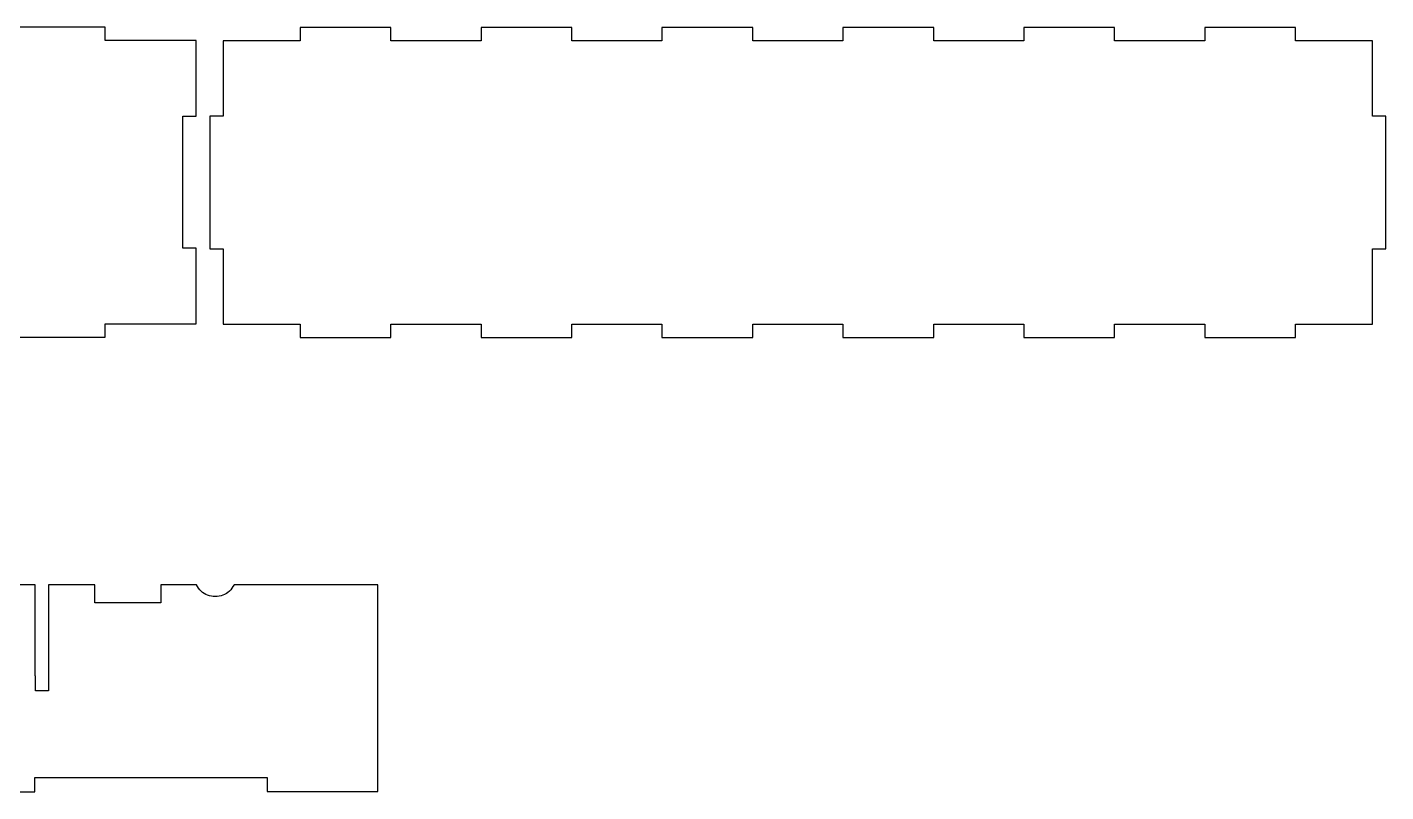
# Model space of a CAD drawing. Extents: x -46 to 582, y -95 to 387.
# Drawn here: x 276.1 to 582.2, y -95.4 to 76.8 of the extents above; entities that cross this region are included whole.
import ezdxf

# ---------------------------------------------------------------- set-up
doc = ezdxf.new("R2010")
doc.units = 0
doc.layers.get('0').update_dxf_attribs({"linetype": 'CONTINUOUS'})

msp = doc.modelspace()

# ---------------------------------------------------------------- linework, layer by layer
at = {"color": 7}
for p, q in [((293.671667, 76.822761), (273.051818, 76.822761)), ((293.671667, 73.815317), (293.671667, 76.822761)), ((358.046528, 76.741876), (337.576612, 76.741876)), ((337.576612, 76.741876), (337.576612, 73.734432)), ((358.046528, 73.734432), (358.046528, 76.741876)), ((398.818862, 76.741876), (378.348917, 76.741876)), ((378.348917, 76.741876), (378.348917, 73.734432)), ((398.818862, 73.734432), (398.818862, 76.741876)), ((439.59114, 76.741876), (419.11239, 76.741876)), ((419.11239, 76.741876), (419.11239, 73.734432)), ((439.59114, 73.734432), (439.59114, 76.741876)), ((480.354612, 76.741876), (459.884695, 76.741876)), ((459.884695, 76.741876), (459.884695, 73.734432)), ((480.354612, 73.734432), (480.354612, 76.741876)), ((521.126918, 76.741876), (500.648168, 76.741876)), ((500.648168, 76.741876), (500.648168, 73.734432)), ((521.126918, 73.734432), (521.126918, 76.741876)), ((561.899195, 76.741876), (541.420445, 76.741876)), ((541.420445, 76.741876), (541.420445, 73.734432)), ((561.899195, 73.734432), (561.899195, 76.741876)), ((314.159251, 73.815317), (293.671667, 73.815317)), ((314.159251, 56.77615), (314.159251, 73.815317)), ((337.576612, 73.734432), (320.237556, 73.734432)), ((320.237556, 73.734432), (320.237556, 56.78346)), ((378.348917, 73.734432), (358.046528, 73.734432)), ((419.11239, 73.734432), (398.818862, 73.734432)), ((459.884695, 73.734432), (439.59114, 73.734432)), ((500.648168, 73.734432), (480.354612, 73.734432)), ((541.420445, 73.734432), (521.126918, 73.734432)), ((579.238223, 73.734432), (561.899195, 73.734432)), ((579.238223, 56.78346), (579.238223, 73.734432)), ((311.16064, 47.868511), (311.16064, 56.77615)), ((311.16064, 56.77615), (314.159251, 56.77615)), ((320.237556, 56.78346), (317.238944, 56.78346)), ((317.238944, 56.78346), (317.238944, 46.791015)), ((582.236834, 56.78346), (579.238223, 56.78346)), ((582.236834, 46.791015), (582.236834, 56.78346)), ((582.236834, 56.78346), (582.236834, 56.78346)), ((311.16064, 36.967678), (311.16064, 47.868511)), ((317.238944, 46.791015), (317.238944, 36.886765)), ((582.236834, 36.886765), (582.236834, 46.791015)), ((311.16064, 35.971066), (311.16064, 36.967678)), ((317.238944, 36.886765), (317.238944, 26.894348)), ((582.236834, 26.894348), (582.236834, 36.886765)), ((311.16064, 27.063428), (311.16064, 35.971066)), ((314.159251, 27.063428), (311.16064, 27.063428)), ((314.159251, 10.024261), (314.159251, 27.063428)), ((317.238944, 26.894348), (320.237556, 26.894348)), ((320.237556, 26.894348), (320.237556, 9.943348)), ((579.238223, 9.943348), (579.238223, 26.894348)), ((579.238223, 26.894348), (582.236834, 26.894348)), ((293.671667, 7.016844), (293.671667, 10.024261)), ((293.671667, 10.024261), (314.159251, 10.024261)), ((320.237556, 9.943348), (337.576612, 9.943348)), ((337.576612, 9.943348), (337.576612, 6.935931)), ((358.046528, 6.935931), (358.046528, 9.943348)), ((358.046528, 9.943348), (378.348917, 9.943348)), ((378.348917, 9.943348), (378.348917, 6.935931)), ((398.818862, 6.935931), (398.818862, 9.943348)), ((398.818862, 9.943348), (419.11239, 9.943348)), ((419.11239, 9.943348), (419.11239, 6.935931)), ((439.59114, 6.935931), (439.59114, 9.943348)), ((439.59114, 9.943348), (459.884695, 9.943348)), ((459.884695, 9.943348), (459.884695, 6.935931)), ((480.354612, 6.935931), (480.354612, 9.943348)), ((480.354612, 9.943348), (500.648168, 9.943348)), ((500.648168, 9.943348), (500.648168, 6.935931)), ((521.126918, 6.935931), (521.126918, 9.943348)), ((521.126918, 9.943348), (541.420445, 9.943348)), ((541.420445, 9.943348), (541.420445, 6.935931)), ((561.899195, 6.935931), (561.899195, 9.943348)), ((561.899195, 9.943348), (579.238223, 9.943348)), ((273.051818, 7.016844), (293.671667, 7.016844)), ((337.576612, 6.935931), (358.046528, 6.935931)), ((378.348917, 6.935931), (398.818862, 6.935931)), ((419.11239, 6.935931), (439.59114, 6.935931)), ((459.884695, 6.935931), (480.354612, 6.935931)), ((500.648168, 6.935931), (521.126918, 6.935931)), ((541.420445, 6.935931), (561.899195, 6.935931)), ((277.900694, -48.784014), (269.117631, -48.784014)), ((277.900694, -69.23409), (277.900694, -48.784014)), ((291.293578, -48.784014), (280.904817, -48.784014)), ((280.904817, -48.784014), (280.904817, -72.652197)), ((291.293578, -52.815587), (291.293578, -48.784014)), ((314.197661, -48.784014), (306.211111, -48.784014)), ((306.211111, -48.784014), (306.211111, -52.815587)), ((338.866762, -48.784014), (322.684168, -48.784014)), ((355.049892, -48.784014), (338.866762, -48.784014)), ((355.049892, -88.020072), (355.049892, -48.784014)), ((306.211111, -52.815587), (291.293578, -52.815587)), ((277.905103, -69.23409), (277.900694, -69.23409)), ((277.905103, -72.652197), (277.905103, -69.23409)), ((280.904817, -72.652197), (277.905103, -72.652197)), ((355.112715, -88.020072), (355.049892, -88.020072)), ((355.112715, -95.312101), (355.112715, -88.020072)), ((277.77116, -95.389825), (277.77116, -92.149208)), ((277.77116, -92.149208), (330.168024, -92.149208)), ((330.168024, -92.149208), (330.168024, -95.312101)), ((252.80276, -95.389825), (277.77116, -95.389825)), ((330.168024, -95.312101), (355.112715, -95.312101))]:
    msp.add_line(p, q, dxfattribs=at)
for points, knots in [([(318.442566, -51.430948), (317.855999, -51.365548), (316.692206, -51.235789), (315.143735, -50.269656), (314.514721, -49.2819), (314.197661, -48.784014)], [0, 0, 0, 0, 1.756184, 3.484407, 5.240907, 5.240907, 5.240907, 5.240907]), ([(322.684168, -48.784014), (322.367347, -49.281539), (321.738786, -50.268609), (320.191572, -51.234126), (319.028701, -51.364988), (318.442566, -51.430948)], [0, 0, 0, 0, 1.755189, 3.482227, 5.237415, 5.237415, 5.237415, 5.237415])]:
    msp.add_open_spline(points, degree=3, knots=knots, dxfattribs=at)

doc.saveas('drawing.dxf')
